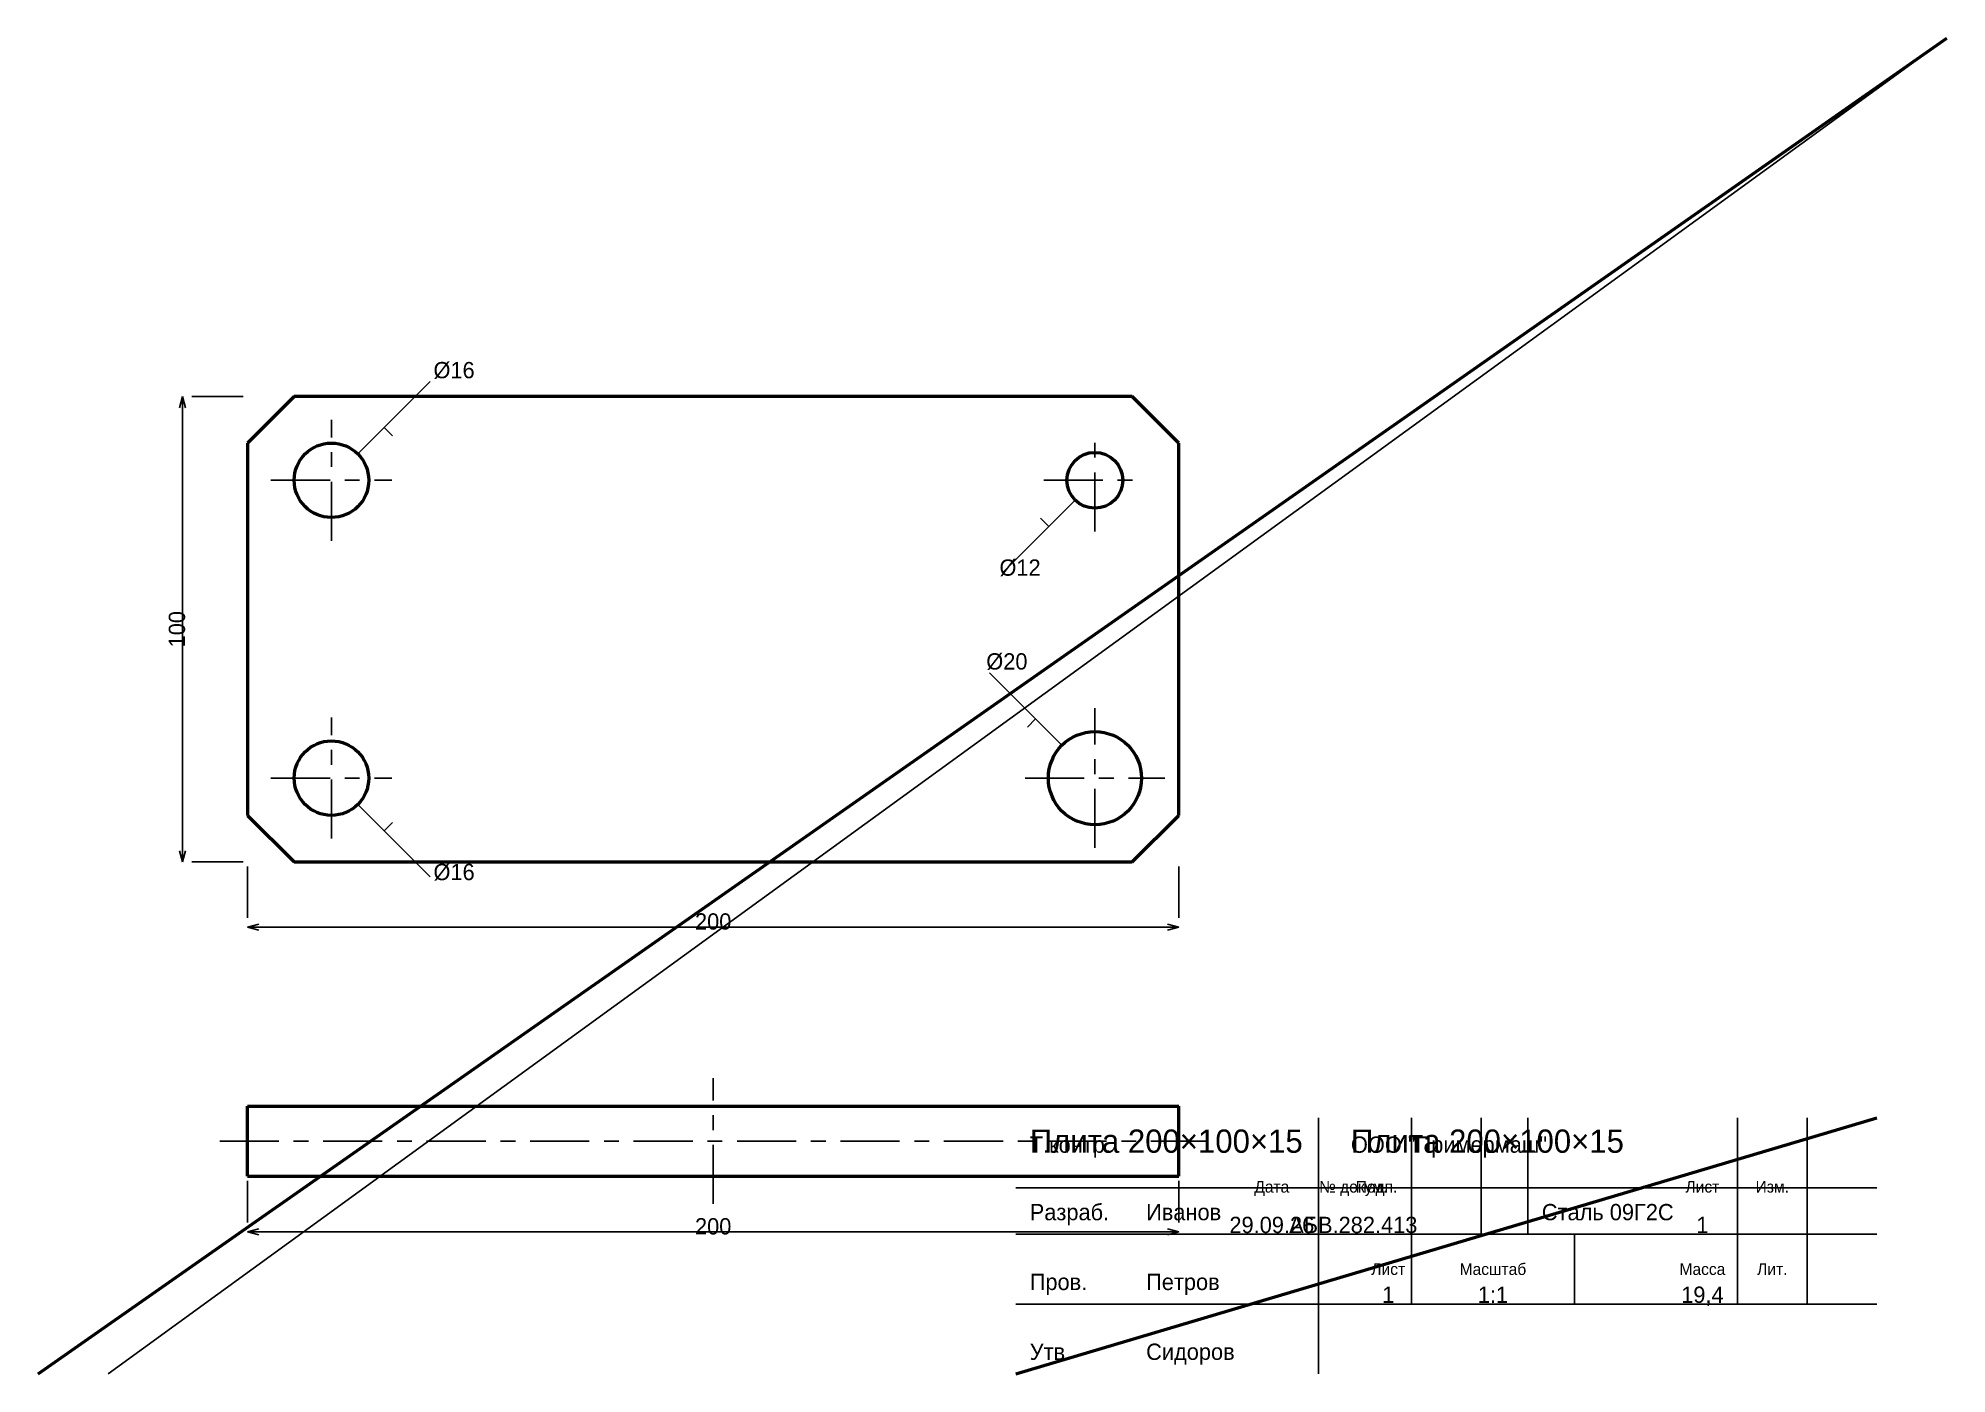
# Model space of a CAD drawing. Header units: millimetres. Extents: x 5 to 415, y 5 to 292.
import ezdxf
from ezdxf.enums import TextEntityAlignment as Align

# ---------------------------------------------------------------- set-up
doc = ezdxf.new("R2010")
doc.units = ezdxf.units.MM
doc.linetypes.add('CENTER', pattern=[22.225, 12.7, -3.175, 3.175, -3.175])
doc.linetypes.add('DASHED', pattern=[9, 6, -3])
for name, color, linetype, lineweight in [('AXIS', 7, 'CENTER', 25), ('DIMS', 7, 'CONTINUOUS', 25), ('MAIN', 7, 'CONTINUOUS', 50), ('TEXT', 7, 'CONTINUOUS', 25), ('THIN', 7, 'CONTINUOUS', 25)]:
    doc.layers.add(name, color=color, linetype=linetype, lineweight=lineweight)

msp = doc.modelspace()

# ---------------------------------------------------------------- linework, layer by layer
at = {"layer": 'AXIS', "linetype": 'CENTER', "lineweight": 25}
for p, q in [((68, 184), (68, 210)), ((232, 186), (232, 208)), ((55, 197), (81, 197)), ((221, 197), (243, 197)), ((232, 118), (232, 148)), ((68, 120), (68, 146)), ((55, 133), (81, 133)), ((217, 133), (247, 133)), ((150, 41.5), (150, 68.5)), ((44, 55), (256, 55))]:
    msp.add_line(p, q, dxfattribs=at)
at = {"layer": 'DIMS', "linetype": 'CONTINUOUS', "lineweight": 25}
for p, q in [((79.314, 208.314), (89.213, 218.213)), ((36, 215), (35.353, 212.585)), ((36, 115), (36, 215)), ((36, 215), (36.647, 212.585)), ((49, 215), (38, 215)), ((73.657, 202.657), (79.314, 208.314)), ((79.314, 208.314), (77.546, 206.546)), ((79.314, 208.314), (81.081, 206.546)), ((227.757, 192.757), (222.101, 187.101)), ((222.101, 187.101), (220.333, 188.868)), ((222.101, 187.101), (223.868, 188.868)), ((222.101, 187.101), (212.201, 177.201)), ((219.272, 145.728), (209.373, 155.627)), ((219.272, 145.728), (217.504, 143.96)), ((224.929, 140.071), (219.272, 145.728)), ((219.272, 145.728), (221.04, 143.96)), ((73.657, 127.343), (79.314, 121.686)), ((79.314, 121.686), (77.546, 123.454)), ((79.314, 121.686), (81.081, 123.454)), ((79.314, 121.686), (89.213, 111.787)), ((36, 115), (35.353, 117.415)), ((36, 115), (36.647, 117.415)), ((49, 115), (38, 115)), ((50, 114), (50, 103)), ((250, 114), (250, 103)), ((50, 101), (52.415, 101.647)), ((50, 101), (250, 101)), ((50, 101), (52.415, 100.353)), ((250, 101), (247.585, 101.647)), ((250, 101), (247.585, 100.353)), ((50, 46.5), (50, 37.5)), ((250, 46.5), (250, 37.5)), ((50, 35.5), (52.415, 36.147)), ((50, 35.5), (250, 35.5)), ((50, 35.5), (52.415, 34.853)), ((250, 35.5), (247.585, 36.147)), ((250, 35.5), (247.585, 34.853))]:
    msp.add_line(p, q, dxfattribs=at)
at = {"layer": 'MAIN', "linetype": 'CONTINUOUS', "lineweight": 50}
for p, q in [((5, 5), (415, 292)), ((60, 215), (50, 205)), ((240, 215), (60, 215)), ((250, 205), (240, 215)), ((50, 205), (50, 125)), ((250, 125), (250, 205)), ((50, 125), (60, 115)), ((240, 115), (250, 125)), ((60, 115), (240, 115)), ((50, 62.5), (250, 62.5)), ((50, 47.5), (50, 62.5)), ((250, 47.5), (250, 62.5)), ((215, 5), (400, 60)), ((50, 47.5), (250, 47.5))]:
    msp.add_line(p, q, dxfattribs=at)
for centre, radius in [((68, 197), 8), ((232, 197), 6), ((68, 133), 8), ((232, 133), 10)]:
    msp.add_circle(centre, radius, dxfattribs=at)
at = {"layer": 'THIN', "linetype": 'CONTINUOUS', "lineweight": 25}
for p, q in [((20, 5), (415, 292)), ((280, 5), (280, 60)), ((300, 35), (300, 60)), ((315, 35), (315, 60)), ((325, 35), (325, 60)), ((370, 35), (370, 60)), ((385, 35), (385, 60)), ((215, 45), (400, 45)), ((215, 35), (400, 35)), ((300, 20), (300, 35)), ((335, 20), (335, 35)), ((370, 20), (370, 35)), ((385, 20), (385, 35)), ((215, 20), (400, 20))]:
    msp.add_line(p, q, dxfattribs=at)
at = {"layer": 'THIN', "linetype": 'DASHED', "lineweight": 25}
for p, q in [((50, 62.5), (62, 62.5)), ((238, 62.5), (250, 62.5)), ((50, 47.5), (62, 47.5)), ((238, 47.5), (250, 47.5))]:
    msp.add_line(p, q, dxfattribs=at)

# ---------------------------------------------------------------- texts
at = {"layer": 'DIMS', "linetype": 'CONTINUOUS', "lineweight": 25}
for s, p in [('%%c16', (89.92, 218.92)), ('%%c12', (211.494, 176.494)), ('%%c20', (208.665, 156.335)), ('%%c16', (89.92, 111.08))]:
    msp.add_text(s, height=3.5, dxfattribs=at).set_placement(p)
msp.add_text('100', height=3.5, rotation=90, dxfattribs=at).set_placement((34.8, 165), align=Align.MIDDLE_CENTER)
for p in [(150, 102.2), (150, 36.7)]:
    msp.add_text('200', height=3.5, dxfattribs=at).set_placement(p, align=Align.MIDDLE_CENTER)
at = {"layer": 'TEXT', "linetype": 'CONTINUOUS', "lineweight": 25}
for s, height, p in [('Плита 200×100×15', 5, (218, 52.5)), ('Плита 200×100×15', 5, (287, 52.5)), ('Т.контр.', 3.5, (218, 52.5)), ('ООО "Примермаш"', 3.5, (287, 52.5)), ('Разраб.', 3.5, (218, 38)), ('Иванов', 3.5, (243, 38)), ('Сталь 09Г2С', 3.5, (328, 38)), ('Пров.', 3.5, (218, 23)), ('Петров', 3.5, (243, 23)), ('Утв.', 3.5, (218, 8)), ('Сидоров', 3.5, (243, 8))]:
    msp.add_text(s, height=height, dxfattribs=at).set_placement(p)
for s, height, p in [('Дата', 2.5, (270, 45.2)), ('№ докум.', 2.5, (287.5, 45.2)), ('Подп.', 2.5, (292.5, 45.2)), ('Лист', 2.5, (362.5, 45.2)), ('Изм.', 2.5, (377.5, 45.2)), ('29.09.26', 3.5, (270, 37)), ('АБВ.282.413', 3.5, (287.5, 37)), ('1', 3.5, (362.5, 37)), ('Лист', 2.5, (295, 27.5)), ('Масштаб', 2.5, (317.5, 27.5)), ('Масса', 2.5, (362.5, 27.5)), ('Лит.', 2.5, (377.5, 27.5)), ('1', 3.5, (295, 22)), ('1:1', 3.5, (317.5, 22)), ('19,4', 3.5, (362.5, 22))]:
    msp.add_text(s, height=height, dxfattribs=at).set_placement(p, align=Align.MIDDLE_CENTER)

doc.saveas('drawing.dxf')
